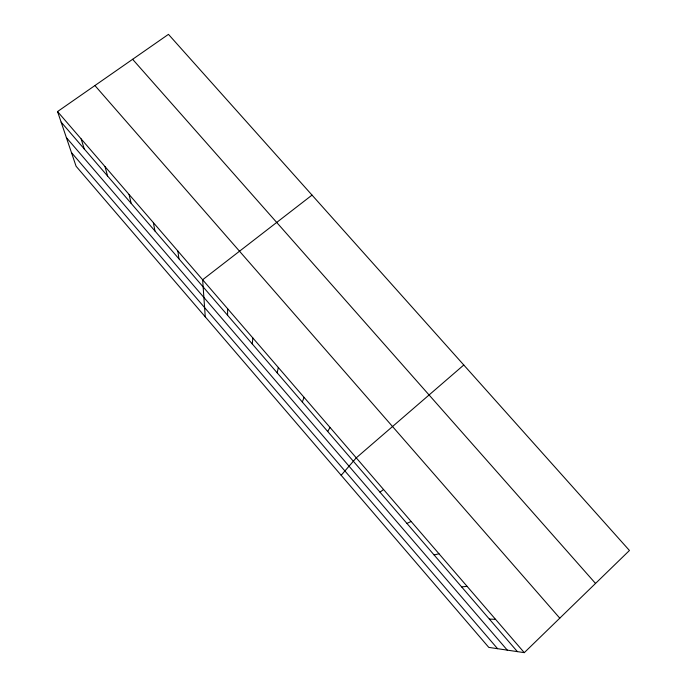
<?xml version="1.0" encoding="UTF-8"?>
<svg xmlns="http://www.w3.org/2000/svg" width="687" height="687" viewBox="0 0 687 687"><rect width="100%" height="100%" fill="white"/><g stroke="black" fill="none" stroke-linecap="round" stroke-linejoin="round"><path stroke-width="1.03" d="M227.586 315.29L227.629 308.729M252.266 343.929L252.859 337.978M277.17 372.835L278.329 367.511M302.323 402.024L304.058 397.335M327.708 431.488L330.026 427.443M341.164 475.292L356.261 457.851L463.785 365.003M524.284 652.65L629.447 550.485L168.461 34.35L57.553 111.56L76.077 166.237L488.792 647.394L524.284 652.65L57.553 111.56M312.035 195.099L202.639 279.755L205.258 316.844M379.997 492.175L383.552 489.496M406.927 523.425L411.127 521.459M434.132 554.993L438.976 553.748M461.604 586.887L467.117 586.38M489.359 619.09L495.559 619.339M132.625 59.297L595.526 583.435M94.926 85.549L559.785 618.163M61.117 122.088L517.397 651.628M66.373 137.606L507.289 650.134M71.448 152.583L497.586 648.7M81.169 138.937L84.252 148.942M105.008 166.58L107.593 176.027M129.07 194.473L131.148 203.369M153.364 222.631L154.927 230.961M177.881 251.056L178.921 258.81"/></g></svg>
